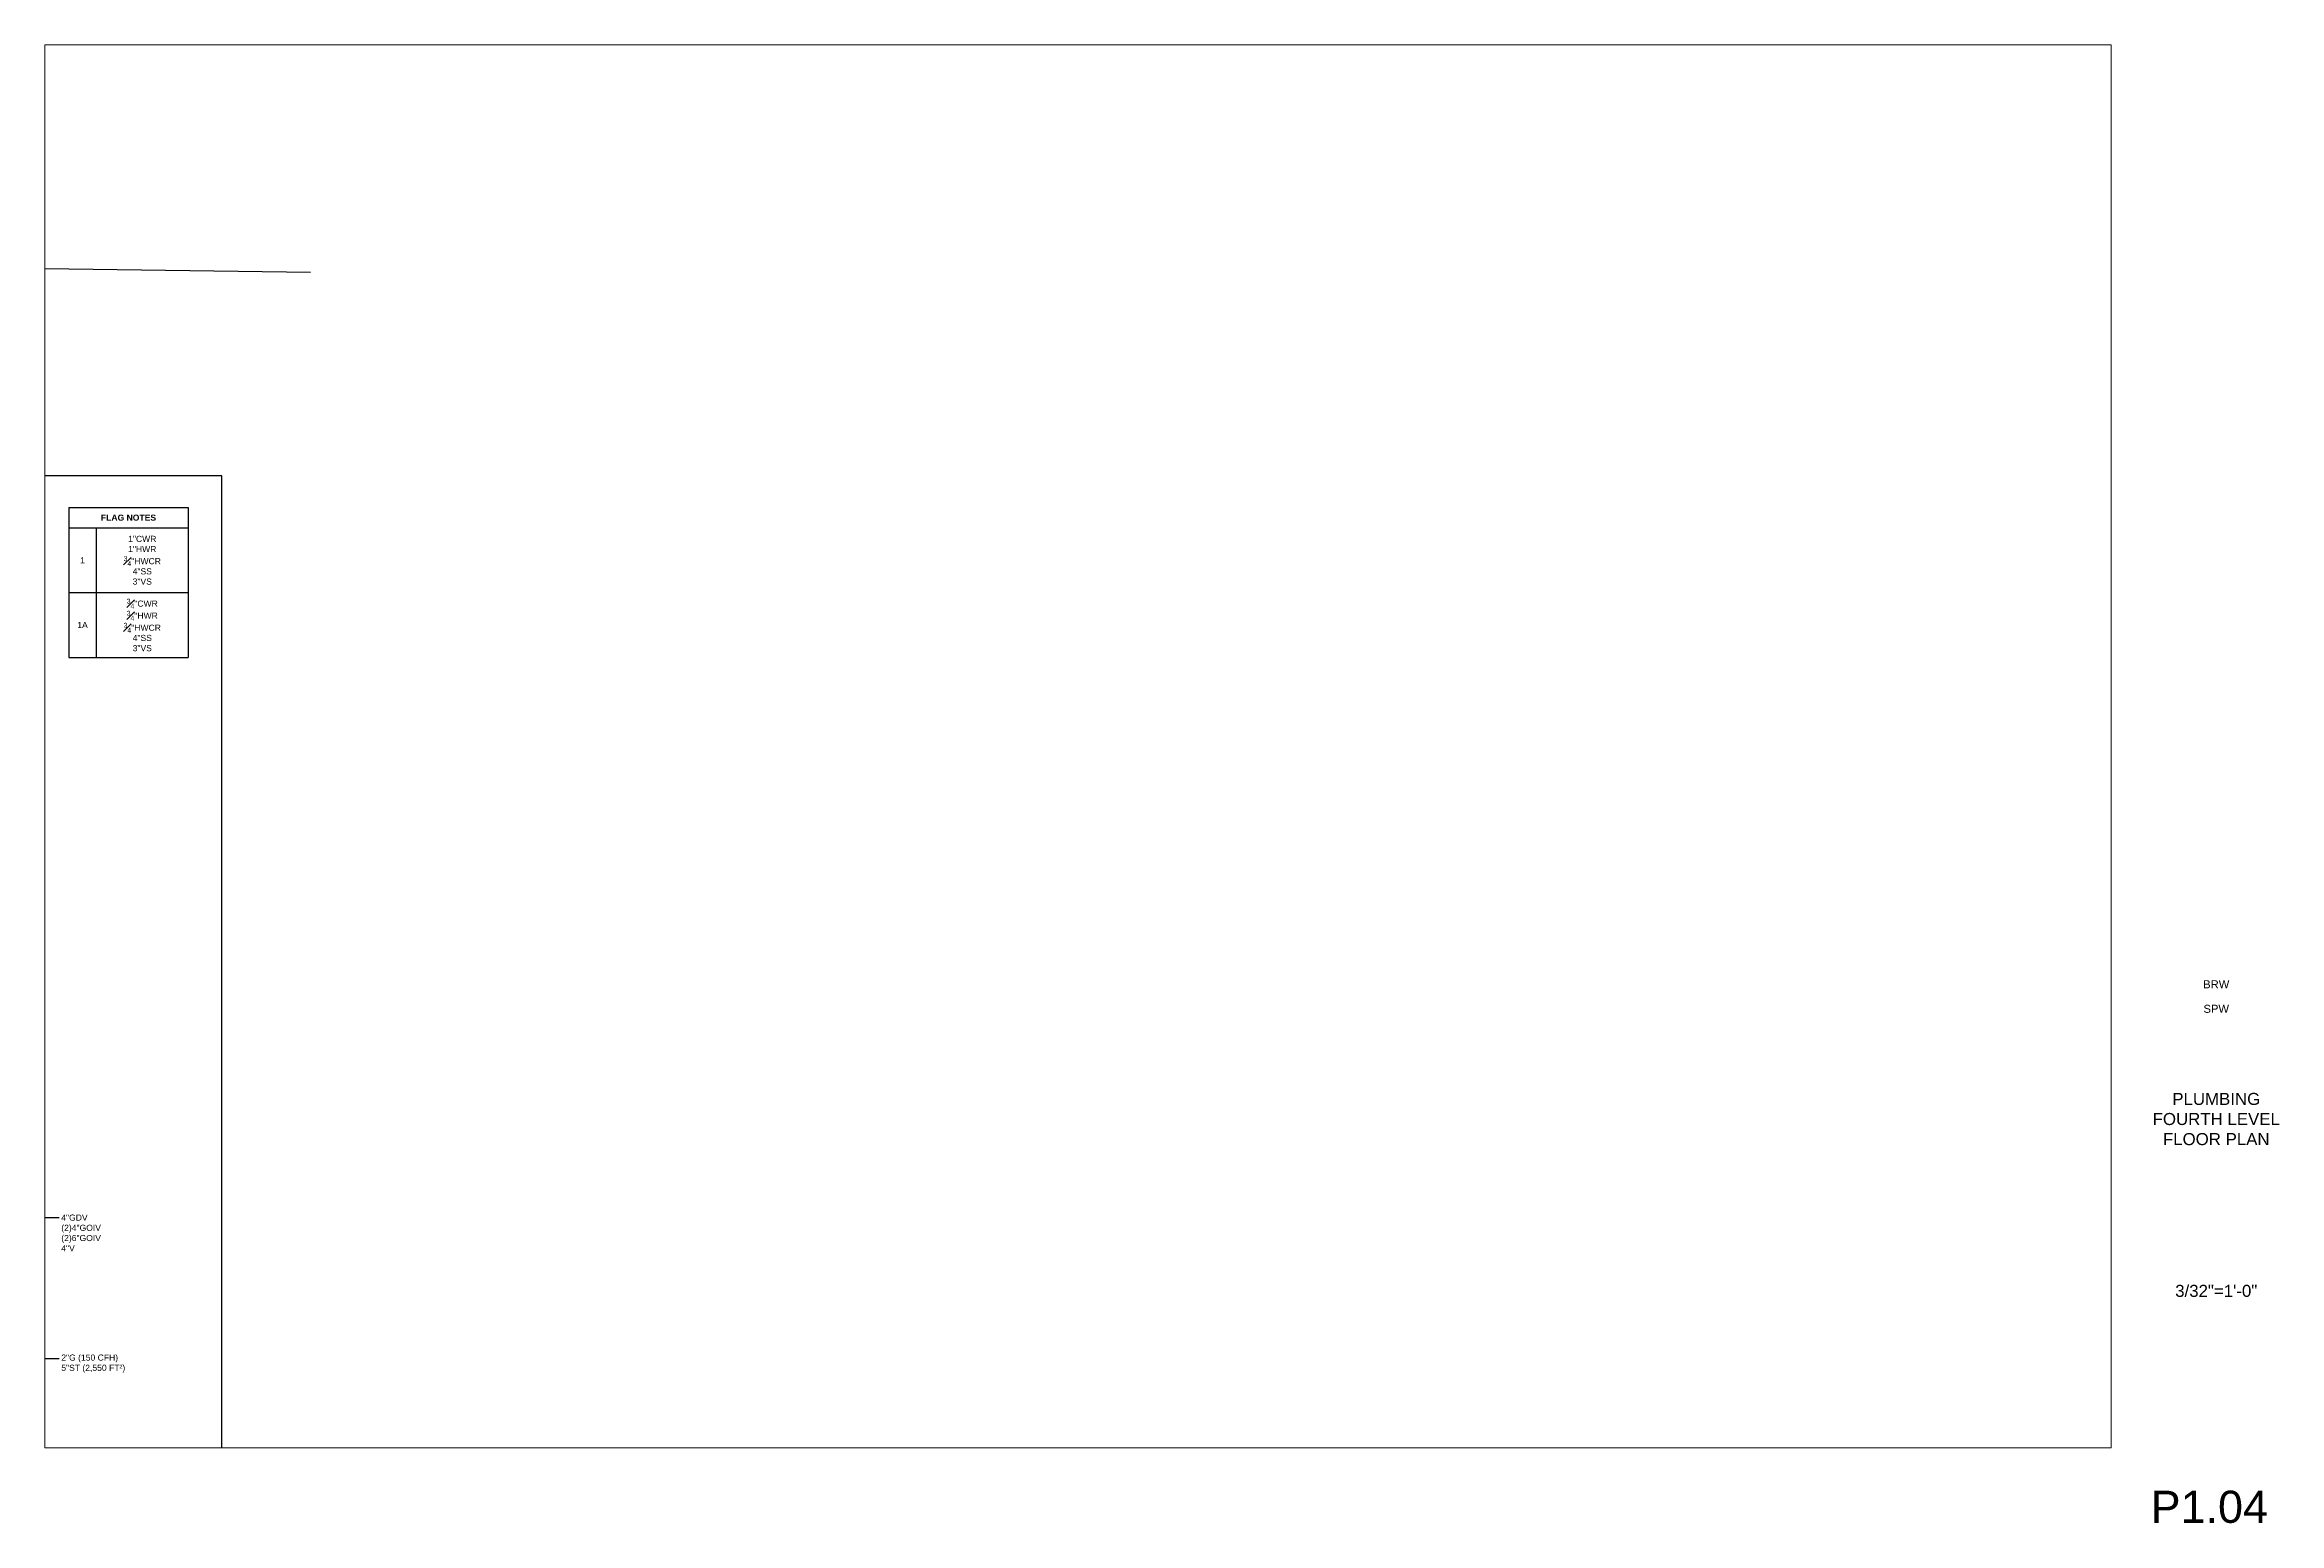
# Paper-space layout '24x36' of a CAD drawing. Extents: x 1 to 35.2, y 1 to 23.6.
# The model-space entities are those that its viewports show. They can reach past a viewport. Long polylines and large blocks are cut down to what shows.
import ezdxf
from ezdxf.enums import TextEntityAlignment as Align

# ---------------------------------------------------------------- set-up
doc = ezdxf.new("R2010")
doc.units = 0
doc.header["$LTSCALE"] = 48
doc.header["$MEASUREMENT"] = 0
for name, color, linetype in [('0-BORDER-TXT', 2, 'Continuous'), ('G-ANNO-TEXT', 70, 'Continuous'), ('P-NDCW-N', 4, 'Continuous')]:
    doc.layers.add(name, color=color, linetype=linetype)
doc.layers.add('G-Anno-View', color=161, linetype='Continuous', lineweight=18, plot=False)
doc.styles.add('Arial', font='arial.ttf')
doc.styles.add('Arial Bold', font='arialbd.ttf')
doc.styles.add('Arial_1', font='arial.ttf', dxfattribs={"height": 0.092206})

msp = doc.modelspace()

# ---------------------------------------------------------------- linework, layer by layer
at = {"layer": 'DEFPOINTS'}
for p, q in [((354.6, 2117), (-3693.4, 2117)), ((354.6, -859), (354.6, 2117))]:
    msp.add_line(p, q, dxfattribs=at)
at = {"layer": 'G-ANNO-TEXT'}
for p, q in [((54.6, 2054.7), (288.6, 2054.7)), ((54.6, 2054.7), (54.6, 1761)), ((54.6, 2014.7), (288.6, 2014.7)), ((108.6, 2014.7), (108.6, 1761)), ((288.6, 2054.7), (288.6, 1761)), ((54.6, 1887.9), (288.6, 1887.9)), ((54.6, 1761), (288.6, 1761))]:
    msp.add_line(p, q, dxfattribs=at)
for points in [[(-480.7, 603.1), (-420, 663.7), (36, 663.7)], [(-172.7, 375.1), (-160, 387.7), (36, 387.7)]]:
    msp.add_lwpolyline(points, dxfattribs=at)
at = {"layer": 'P-NDCW-N'}
msp.add_line((-2800, 2559.7), (528, 2515.7), dxfattribs=at)

# ---------------------------------------------------------------- texts
at = {"layer": 'G-ANNO-TEXT', "char_height": 12, "attachment_point": 5}
for s, insert, width, style in [('FLAG NOTES', (171.6, 2034.7), 210, 'Arial Bold'), ('\\A1;1"CWR\\P1"HWR\\P{\\H0.8x;\\S3#4;}"HWCR\\P4"SS\\P3"VS', (198.6, 1951.3), 156, 'Arial'), ('1', (81.6, 1951.3), 30, 'Arial'), ('\\A1;{\\H0.8x;\\S3#4;}"CWR\\P{\\H0.8x;\\S3#4;}"HWR\\P{\\H0.8x;\\S3#4;}"HWCR\\P4"SS\\P3"VS', (198.6, 1824.5), 156, 'Arial'), ('1A', (81.6, 1824.5), 30, 'Arial')]:
    msp.add_mtext(s, dxfattribs=dict(at, insert=insert, width=width, style=style))
at = {"layer": 'G-ANNO-TEXT', "char_height": 12, "attachment_point": 1, "style": 'Arial'}
for s, insert in [('4"GDV\\P(2)4"GOIV\\P(2)6"GOIV\\P4"V', (40, 669.7)), ('2"G (150 CFH)\\P5"ST (2,550 FT²)', (40, 395.5))]:
    msp.add_mtext(s, dxfattribs=dict(at, insert=insert))

psp = doc.layouts.new('24x36')

# ---------------------------------------------------------------- texts
at = {"layer": '0-BORDER-TXT', "style": 'Arial_1'}
for s, height, p in [('BRW', 0.1228, (34.231, 9.246)), ('SPW', 0.1228, (34.231, 8.871)), ('3/32"=1\'-0"', 0.1844, (34.231, 4.558)), ('P1.04', 0.4917, (34.125, 1.25))]:
    psp.add_text(s, height=height, dxfattribs=at).set_placement(p, align=Align.MIDDLE)
at = {"layer": '0-BORDER-TXT', "insert": (34.231, 7.183), "char_height": 0.1844, "width": 2.51547, "attachment_point": 5, "style": 'Arial_1'}
psp.add_mtext('PLUMBING\\PFOURTH LEVEL \\PFLOOR PLAN', dxfattribs=at)

# ---------------------------------------------------------------- viewports
at = {"layer": 'G-Anno-View'}
psp.add_viewport(center=(16.816, 12.888), size=(31.618, 21.47365), view_center_point=(2031.061, 1586.912), view_height=2748.62734, dxfattribs=at)

doc.saveas('drawing.dxf')
